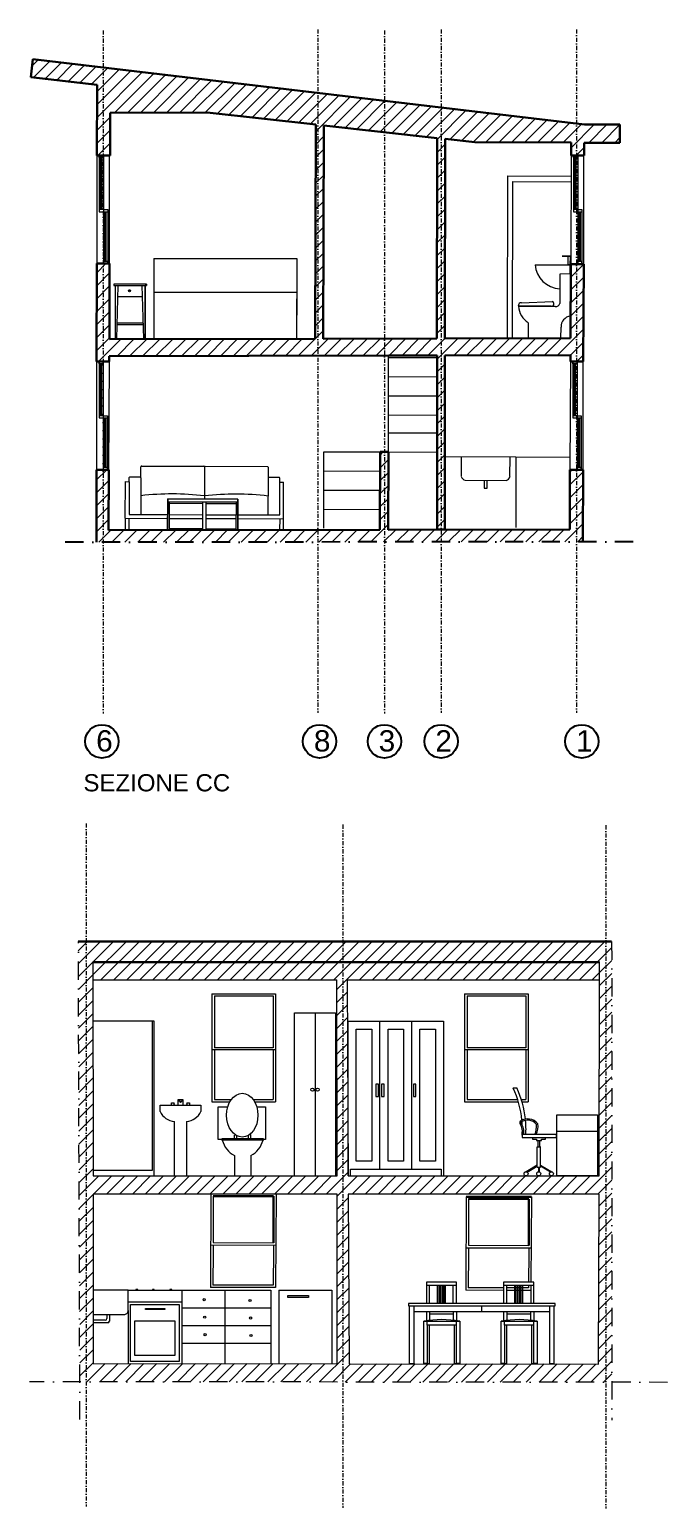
# Model space of a CAD drawing. Header units: centimetres. Extents: x -3748 to 36104, y 2014 to 15840.
# Drawn here: x -2203 to -1418, y 11665 to 13484 of the extents above; entities that cross this region are included whole.
import ezdxf

# ---------------------------------------------------------------- set-up
doc = ezdxf.new("R2010")
doc.units = ezdxf.units.CM
doc.header["$MEASUREMENT"] = 0
doc.linetypes.add('DASHDOT', pattern=[1, 0.5, -0.25, 0, -0.25])
for name, color, linetype, lineweight in [('Arredi', 3, 'Continuous', 15), ('Dettagli', 3, 'Continuous', 18), ('finestre', 4, 'Continuous', 15), ('linee', 252, 'DASHDOT', 13), ('Muri esterni', 1, 'Continuous', 30), ('riempimento', 61, 'Continuous', 5), ('S.Finestre', 6, 'Continuous', 30), ('Scale', 3, 'Continuous', 18), ('tratto punto', 240, 'DASHDOT', 25)]:
    doc.layers.add(name, color=color, linetype=linetype, lineweight=lineweight)
doc.layers.add('SECT-SYMB', color=2, linetype='Continuous')
doc.styles.get("Standard").update_dxf_attribs({"font": 'Arial.ttf'})

msp = doc.modelspace()

# ---------------------------------------------------------------- hatches: boundary and pattern name
at = {"layer": 'riempimento'}
h = msp.add_hatch(dxfattribs=at)
h.set_pattern_fill('ANSI31', color=256, scale=90)
h.paths.add_polyline_path([(-2199.2, 13447.8), (-2201.8, 13425.7), (-2120, 13416.2), (-2120.2, 13329.2), (-2104.1, 13329.2), (-2103.9, 13381.8), (-1984.5, 13382), (-1850.9, 13367.2), (-1851.9, 13103.7), (-2105, 13103.2), (-2104.6, 13196.2), (-2120.4, 13196.2), (-2120.6, 13075.6), (-2105.1, 13075.6), (-2105.1, 13082.5), (-1761.1, 13083.2), (-1701.5, 13083.3), (-1701.5, 12868.9), (-1692.1, 12868.9), (-1692.1, 13083.3), (-1537.7, 13083.7), (-1537.7, 13075.6), (-1521.9, 13075.6), (-1521.1, 13195.5), (-1537.3, 13195.5), (-1537.6, 13104.3), (-1692.1, 13104), (-1691.8, 13349.6), (-1655.3, 13345.5), (-1536.9, 13345.1), (-1536.9, 13329.2), (-1520.7, 13329.2), (-1520.6, 13344.9), (-1476.7, 13344.9), (-1476.7, 13367.2), (-1520.5, 13367.2)])
h.paths.add_polyline_path([(-1840.9, 13366.1), (-1701.7, 13350.7), (-1702.1, 13104), (-1841.9, 13103.7)], flags=16)
h = msp.add_hatch(dxfattribs=at)
h.set_pattern_fill('ANSI31', color=256, scale=90)
h.paths.add_polyline_path([(-1521.9, 12942.6), (-1538.2, 12942.6), (-1538.4, 12869.2), (-1761.8, 12868.8), (-1761.5, 12964.5), (-1771.9, 12964.6), (-1772.2, 12868.8), (-2105.9, 12868.2), (-2105.6, 12942.6), (-2120.6, 12942.6), (-2120.9, 12853.4), (-1522.2, 12853.9)])
h = msp.add_hatch(dxfattribs=at)
h.set_pattern_fill('ANSI31', color=256, scale=90)
h.paths.add_polyline_path([(-2143.3, 12362.2), (-2141.3, 11843), (-2141.4, 11820.4), (-1486.6, 11819.8), (-1486.6, 11842.2), (-1486.9, 12362.2)])
h.paths.add_polyline_path([(-1501.7, 12336.7), (-1502.3, 12073.8), (-1811.1, 12073.8), (-1812.5, 12315), (-1501.8, 12315), (-1501.7, 12336.7), (-2125.2, 12336.7), (-2125.2, 12315), (-1825.1, 12315), (-1824.8, 12073.8), (-2125.1, 12073.8), (-2125.2, 12336.7)], flags=16)
h.paths.add_polyline_path([(-1824.8, 12051.3), (-1824.5, 11842.6), (-2125, 11842.9), (-2125.1, 12051.3)], flags=16)
h.paths.add_polyline_path([(-1811, 12051.3), (-1502.4, 12051.3), (-1502.9, 11842.2), (-1810, 11842.6)], flags=16)

# ---------------------------------------------------------------- linework, layer by layer
at = {"layer": 'Arredi', "lineweight": 0}
for p, q in [((-1615.2, 13104.2), (-1614.6, 13304.2)), ((-1614.6, 13304.2), (-1537, 13303.9)), ((-1609.1, 13104.2), (-1608.5, 13297.2)), ((-1608.5, 13297.2), (-1537, 13297)), ((-1550.6, 13183.3), (-1550.8, 13147)), ((-1537.4, 13183.5), (-1550.6, 13183.3)), ((-1537.6, 13131.5), (-1537.4, 13183.5)), ((-1561.4, 13144), (-1602.1, 13144.1)), ((-1556.3, 13143.5), (-1601.6, 13143.6)), ((-1598, 13148), (-1559.9, 13149.7)), ((-1589.6, 13123.5), (-1589.6, 13104.6)), ((-1589.6, 13104.6), (-1549.3, 13104.4)), ((-1549.3, 13104.4), (-1549.2, 13118.2)), ((-1987.8, 12946), (-1988, 12910.4)), ((-2085.5, 12882.8), (-2085.3, 12928)), ((-1890.6, 12882.2), (-1890.5, 12927.3)), ((-1990, 12900.8), (-2031.3, 12900.9)), ((-1948.8, 12900.6), (-1986.2, 12900.8)), ((-2085.5, 12882.8), (-2033.3, 12882.7)), ((-2031.4, 12882.7), (-1990.1, 12882.5)), ((-1986.2, 12882.5), (-1948.8, 12882.4)), ((-1946.9, 12882.4), (-1890.6, 12882.2)), ((-1772, 12081.8), (-1772, 12264.3)), ((-1732.9, 12081.8), (-1732.9, 12264.3)), ((-1607.9, 12182), (-1603.7, 12182)), ((-1951, 12119.7), (-1951, 12124)), ((-1948, 12119.7), (-1948, 12122.7)), ((-1933.9, 12119.7), (-1933.9, 12123.1)), ((-1930.9, 12119.7), (-1930.9, 12124.7)), ((-1554.9, 12121.3), (-1554.9, 12124.1)), ((-1577.6, 12109.3), (-1575.1, 12109.3)), ((-1930.9, 12098.8), (-1930.9, 12073.8)), ((-1590.8, 12078.4), (-1578.5, 12085.7)), ((-1577.1, 12084.4), (-1577.1, 12078.7)), ((-1576, 12084.4), (-1576, 12078.7)), ((-1562.2, 12078.5), (-1574.4, 12085.6)), ((-1677.8, 11939), (-1714.9, 11939)), ((-1710.9, 11916.9), (-1710.9, 11939)), ((-1701.4, 11916.9), (-1701.4, 11939)), ((-1700.4, 11916.9), (-1700.4, 11939)), ((-1698.4, 11916.9), (-1698.4, 11939)), ((-1697.4, 11916.9), (-1697.4, 11939)), ((-1695.4, 11916.9), (-1695.4, 11939)), ((-1694.4, 11916.9), (-1694.4, 11939)), ((-1692.4, 11916.9), (-1692.4, 11939)), ((-1691.4, 11916.9), (-1691.4, 11939)), ((-1681.8, 11916.9), (-1681.8, 11939)), ((-1582.7, 11939), (-1619.8, 11939)), ((-1615.8, 11916.9), (-1615.8, 11939)), ((-1606.2, 11916.9), (-1606.2, 11939)), ((-1605.2, 11916.9), (-1605.2, 11939)), ((-1603.2, 11916.9), (-1603.2, 11939)), ((-1602.2, 11916.9), (-1602.2, 11939)), ((-1600.2, 11916.9), (-1600.2, 11939)), ((-1599.2, 11916.9), (-1599.2, 11939)), ((-1597.2, 11916.9), (-1597.2, 11939)), ((-1596.2, 11916.9), (-1596.2, 11939)), ((-1586.2, 11939), (-1586.3, 11916.9)), ((-2081.9, 11933.2), (-1906.4, 11933.2)), ((-2081.9, 11918.6), (-2015.9, 11918.6)), ((-2015.9, 11933.2), (-2015.9, 11842.8)), ((-1962.6, 11842.7), (-1962.6, 11933.2)), ((-1906.4, 11933.2), (-1906.4, 11842.7)), ((-1896.3, 11933.2), (-1831.2, 11933.2)), ((-1896.3, 11933.2), (-1896.3, 11842.7)), ((-1831.2, 11933.2), (-1831.2, 11842.7)), ((-2081.9, 11908.1), (-2081.9, 11842.7)), ((-2015.9, 11911.2), (-1906.4, 11911.2)), ((-1714.9, 11906.9), (-1714.9, 11895.4)), ((-1710.9, 11906.9), (-1710.9, 11896)), ((-1710.9, 11903.9), (-1681.8, 11903.9)), ((-1681.8, 11906.9), (-1681.8, 11896.1)), ((-1677.8, 11906.9), (-1677.8, 11895.6)), ((-1663.5, 11913.9), (-1663.5, 11913.9)), ((-1646.7, 11906.9), (-1646.7, 11913.9)), ((-1619.8, 11906.9), (-1619.8, 11895.4)), ((-1615.8, 11906.9), (-1615.8, 11896)), ((-1615.8, 11903.9), (-1586.7, 11903.9)), ((-1589.3, 11913.9), (-1589.3, 11913.6)), ((-1586.7, 11906.9), (-1586.7, 11896.1)), ((-1582.7, 11906.9), (-1582.7, 11895.6)), ((-2015.9, 11889.6), (-1906.4, 11889.6)), ((-2015.9, 11889.6), (-1906.4, 11889.6)), ((-1713.9, 11889.9), (-1713.9, 11894.9)), ((-1677.8, 11889.9), (-1677.8, 11894.9)), ((-1618.8, 11889.9), (-1618.8, 11894.9)), ((-1582.7, 11889.9), (-1582.7, 11894.9)), ((-2015.9, 11868.1), (-1906.4, 11868.1))]:
    msp.add_line(p, q, dxfattribs=at)
at = {"layer": 'Arredi'}
for p, q in [((-2050.2, 13202.7), (-2050.2, 13103.2)), ((-2059.2, 13171), (-2099.5, 13171)), ((-2099.5, 13169.2), (-2059.2, 13169.2)), ((-2099.5, 13169.2), (-2097.7, 13169.2)), ((-2097.7, 13169.2), (-2097.7, 13103.6)), ((-2097.7, 13169.2), (-2097.7, 13143)), ((-2097.7, 13169.2), (-2097.7, 13151.7)), ((-2097.7, 13169.2), (-2097.7, 13165)), ((-2095.9, 13103.6), (-2094.3, 13169.2)), ((-2062.7, 13103.6), (-2064.5, 13169.2)), ((-2060.9, 13103.6), (-2060.9, 13169.2)), ((-2060.9, 13169.2), (-2060.9, 13103.6)), ((-2059.2, 13169.2), (-2060.9, 13169.2)), ((-2060.9, 13169.2), (-2060.9, 13166.7)), ((-2059.2, 13171), (-2059.2, 13169.2)), ((-2064.2, 13155.2), (-2094.6, 13155.2)), ((-2063.3, 13122.9), (-2095.5, 13122.9)), ((-2095.5, 13121.2), (-2063.2, 13121.2)), ((-2097.7, 13103.6), (-2095.9, 13103.6)), ((-2062.7, 13103.6), (-2060.9, 13103.6))]:
    msp.add_line(p, q, dxfattribs=at)
at = {"layer": 'Arredi', "lineweight": 0}
for points in [[(-2050.2, 13202.7), (-1874.3, 13202.5), (-1874.6, 13103.6), (-2050.2, 13103.2)], [(-1581.1, 13194.9), (-1581.1, 13194.9), (-1538.2, 13194.8), (-1538.2, 13183.5)], [(-2050.2, 13160.9), (-1874.4, 13160.9), (-1874.6, 13103.6), (-2050.2, 13103.2)], [(-1549.8, 13147), (-1549.8, 13147)], [(-1691.7, 12958.7), (-1604.7, 12958.4), (-1605, 12871.4)], [(-1671.9, 12958.6), (-1671.9, 12934.5)], [(-1612, 12934.3), (-1611.9, 12958.4)], [(-1604.7, 12958.4), (-1538.1, 12958.2)], [(-2066.1, 12932.8), (-2066.1, 12946.3)], [(-2065.2, 12947.1), (-1988.7, 12946.8)], [(-1987, 12946.8), (-1910.5, 12946.6)], [(-1909.6, 12945.8), (-1909.7, 12932.3)], [(-2085.3, 12928), (-2080.5, 12927.9), (-2080.7, 12887.6), (-2033.3, 12887.5)], [(-2080.5, 12927.9), (-2080.5, 12932.9)], [(-2079.6, 12933.7), (-2067, 12933.7)], [(-2066.1, 12932.8), (-2066.3, 12887.6)], [(-1946.9, 12887.2), (-1895.4, 12887), (-1895.3, 12927.3), (-1890.5, 12927.3)], [(-1909.7, 12932.3), (-1909.8, 12887.1)], [(-1896.1, 12933.1), (-1908.8, 12933.1)], [(-1895.3, 12927.3), (-1895.3, 12932.3)], [(-1667.1, 12929.6), (-1616.9, 12929.5)], [(-1643.9, 12929.5), (-1643.9, 12919.9), (-1640.1, 12919.9), (-1640, 12929.5)], [(-1946.9, 12868.4), (-1946.8, 12906.4), (-2033.2, 12906.7), (-2033.3, 12868.3), (-1946.9, 12868.4)], [(-1946.8, 12902.5), (-1946.9, 12868.4), (-2033.3, 12868.3), (-2033.2, 12902.8), (-2031.3, 12902.8), (-2031.4, 12870.2), (-1990.1, 12870.1)], [(-1946.8, 12906.4), (-1946.8, 12902.5), (-2033.2, 12902.8), (-2033.2, 12906.7), (-1946.8, 12906.4)], [(-1986.2, 12902.7), (-1986.3, 12868.1), (-1990.1, 12868.1), (-1990, 12902.7)], [(-1988, 12910.4), (-1988, 12906.5)], [(-1986.3, 12870), (-1948.9, 12869.9), (-1948.7, 12902.6)], [(-2031.3, 12887.5), (-1990.1, 12887.3)], [(-1986.2, 12887.3), (-1948.8, 12887.2)], [(-2085.5, 12882.8), (-2085.5, 12868.2), (-2080.7, 12868.2), (-2080.7, 12882.8)], [(-1895.4, 12882.2), (-1895.5, 12868.5), (-1890.7, 12868.5), (-1890.6, 12882.2)], [(-2049.9, 12073.8), (-2049.9, 12264.3), (-2125.2, 12264.3)], [(-2125.1, 12080.8), (-2051.9, 12080.8), (-2051.9, 12264.3)], [(-1877, 12073.8), (-1877, 12274.4), (-1826.8, 12274.4), (-1826.8, 12073.8)], [(-1851.9, 12274.4), (-1851.9, 12073.8)], [(-1811.1, 12073.8), (-1811.1, 12264.3), (-1693.8, 12264.3), (-1693.8, 12073.8)], [(-1801.1, 12091.8), (-1801.1, 12254.3), (-1782, 12254.3), (-1782, 12091.8), (-1801.1, 12091.8)], [(-1762, 12091.8), (-1762, 12254.3), (-1742.9, 12254.3), (-1742.9, 12091.8), (-1762, 12091.8)], [(-1722.9, 12091.8), (-1722.9, 12254.3), (-1703.8, 12254.3), (-1703.8, 12091.8), (-1722.9, 12091.8)], [(-1774, 12186.4), (-1777, 12186.4), (-1777, 12171.3), (-1774, 12171.3), (-1774, 12186.4)], [(-1767, 12186.4), (-1770, 12186.4), (-1770, 12171.3), (-1767, 12171.3), (-1767, 12186.4)], [(-1727.9, 12186.4), (-1730.9, 12186.4), (-1730.9, 12171.3), (-1727.9, 12171.3), (-1727.9, 12186.4)], [(-2042.5, 12152.8), (-2042.5, 12160.6), (-1992.4, 12160.6), (-1992.4, 12152.8)], [(-2028.5, 12160.6), (-2028.5, 12163.6), (-2025.5, 12163.6), (-2025.5, 12160.6)], [(-2020.4, 12160.6), (-2020.4, 12167.7), (-2014.4, 12167.7), (-2014.4, 12160.6)], [(-2020.4, 12167.7), (-2020.4, 12166), (-2018.4, 12166), (-2018.4, 12164.8), (-2016.4, 12164.8), (-2016.4, 12166), (-2014.4, 12166)], [(-2009.4, 12160.6), (-2009.4, 12163.6), (-2006.4, 12163.6), (-2006.4, 12160.6)], [(-1966, 12118.4), (-1970.9, 12118.4), (-1970.9, 12158.5), (-1959.4, 12158.5)], [(-1923.6, 12158.5), (-1912.7, 12158.5), (-1912.7, 12118.4), (-1915.9, 12118.4)], [(-2025, 12073.8), (-2025, 12140.6)], [(-2009.9, 12140.6), (-2009.9, 12073.8)], [(-1554.4, 12073.8), (-1554.4, 12149), (-1504.2, 12149), (-1504.2, 12073.8), (-1554.4, 12073.8)], [(-1966, 12117.7), (-1966, 12119.7), (-1915.9, 12119.7), (-1915.9, 12117.7), (-1966, 12117.7)], [(-1555.3, 12124.6), (-1597, 12124.6), (-1597, 12121.3)], [(-1596.6, 12120.8), (-1555.3, 12120.8)], [(-1584.2, 12120.8), (-1584.2, 12119), (-1579.2, 12119), (-1579.2, 12117.2), (-1573.3, 12117.2), (-1573.3, 12119), (-1568.3, 12119), (-1568.3, 12120.8)], [(-1554.4, 12128.9), (-1504.2, 12128.9)], [(-1578.5, 12084.4), (-1578.5, 12109.3), (-1577.6, 12109.3)], [(-1578.5, 12084.4), (-1574.4, 12084.4), (-1574.4, 12109.3), (-1575.1, 12109.3)], [(-1577.6, 12117.2), (-1577.6, 12109.3)], [(-1575.1, 12109.3), (-1575.1, 12117.2)], [(-1951, 12098.8), (-1951, 12073.8)], [(-1578.5, 12086.9), (-1592.2, 12078.8)], [(-1574.4, 12086.9), (-1560.7, 12078.8)], [(-1811.1, 12073.8), (-1808.1, 12073.8), (-1808.1, 12081.8), (-1696.8, 12081.8), (-1696.8, 12073.8), (-1693.8, 12073.8)], [(-1677.8, 11916.9), (-1677.8, 11943), (-1714.9, 11943), (-1714.9, 11916.9)], [(-1582.7, 11916.9), (-1582.7, 11943), (-1619.8, 11943), (-1619.8, 11916.9)], [(-2081.9, 11907.7), (-2081.9, 11933.2), (-2125, 11933.2), (-2125, 11903.1)], [(-2125, 11903.1), (-2086.4, 11903.1)], [(-2108, 11903.1), (-2108, 11898.1)], [(-2104.9, 11903.1), (-2104.9, 11895.1)], [(-1736.9, 11916.9), (-1736.9, 11913.9), (-1556.5, 11913.9), (-1556.5, 11916.9), (-1736.9, 11916.9)], [(-1735.9, 11913.9), (-1735.9, 11842.7), (-1729.9, 11842.7), (-1729.9, 11913.9)], [(-1729.9, 11906.9), (-1563.5, 11906.9)], [(-1563.5, 11913.9), (-1563.5, 11842.7), (-1557.5, 11842.7), (-1557.5, 11913.9)], [(-2110, 11896.1), (-2125, 11896.1)], [(-2107, 11893.1), (-2125, 11893.1)], [(-1717.9, 11842.7), (-1717.9, 11894.9), (-1673.8, 11894.9), (-1673.8, 11842.7), (-1677.8, 11842.7), (-1677.8, 11889.9), (-1713.9, 11889.9), (-1713.9, 11842.7), (-1717.9, 11842.7)], [(-1714.9, 11842.7), (-1710.9, 11842.7), (-1710.9, 11889.9)], [(-1680.8, 11889.9), (-1680.8, 11842.7), (-1676.8, 11842.7)], [(-1622.8, 11842.7), (-1622.8, 11894.9), (-1578.7, 11894.9), (-1578.7, 11842.7), (-1582.7, 11842.7), (-1582.7, 11889.9), (-1618.8, 11889.9), (-1618.8, 11842.7), (-1622.8, 11842.7)], [(-1619.8, 11842.7), (-1615.8, 11842.7), (-1615.8, 11889.9)], [(-1585.7, 11889.9), (-1585.7, 11842.7), (-1581.7, 11842.7)]]:
    msp.add_lwpolyline(points, dxfattribs=at)
for points in [[(-1538.1, 13205.2), (-1547.7, 13205.3), (-1547.7, 13205.3), (-1538.1, 13205.2)], [(-1538.2, 13194.8), (-1540.5, 13194.8), (-1540.5, 13205.2), (-1538.1, 13205.2)], [(-2072.4, 11933.2), (-2070.1, 11933.2), (-2070.1, 11934.1), (-2072.4, 11934.1)], [(-2052, 11933.2), (-2049.7, 11933.2), (-2049.7, 11934.1), (-2052, 11934.1)], [(-2030.6, 11933.2), (-2028.3, 11933.2), (-2028.3, 11934.1), (-2030.6, 11934.1)], [(-1885.3, 11926.5), (-1859.9, 11926.5), (-1859.9, 11924.1), (-1885.3, 11924.1)], [(-2079, 11915.6), (-2019, 11915.6), (-2019, 11845.2), (-2079, 11845.2)], [(-2060.4, 11910.7), (-2036.9, 11910.7), (-2036.9, 11909.4), (-2060.4, 11909.4)], [(-2073.7, 11895.5), (-2024.6, 11895.5), (-2024.6, 11852.9), (-2073.7, 11852.9)]]:
    msp.add_lwpolyline(points, close=True, dxfattribs=at)
at = {"layer": 'Arredi', "color": 0}
msp.add_circle((-2080.2, 13162.9), 1.24, dxfattribs=at)
at = {"layer": 'Arredi'}
msp.add_circle((-2080.2, 13162.9), 0.806, dxfattribs=at)
at = {"layer": 'Arredi', "lineweight": 0}
for centre, radius in [((-1855.1, 12179.8), 2.01), ((-1848.7, 12179.8), 2.01), ((-1592.2, 12076.3), 2.51), ((-1576.6, 12076.3), 2.51), ((-1561, 12076.3), 2.51), ((-1988.4, 11921.5), 1.31), ((-1931.9, 11920.4), 1.31), ((-1987.7, 11899.9), 1.31), ((-1931.2, 11898.8), 1.31), ((-1987.2, 11878.4), 1.31), ((-1930.7, 11877.3), 1.31)]:
    msp.add_circle(centre, radius, dxfattribs=at)
for centre, radius, start, end in [((-1548.9, 13197.5), 32.3, 184.6099, 266.8066), ((-1598.2, 13144.2), 3.84, 86.6014, 180.7549), ((-1576.3, 13145.1), 25.3, 183.2793, 238.3634), ((-1560.9, 13146.9), 2.95, 259.1375, 71.299), ((-1555.3, 13148.1), 4.68, 257.0938, 346.4071), ((-1536.5, 13118.8), 12.7, 94.5771, 182.7805), ((-2065.2, 12946.2), 0.899, 90.9835, 174.7469), ((-1988.7, 12945.9), 0.899, 4.8777, 88.6411), ((-1986.9, 12945.9), 0.899, 90.9835, 174.7469), ((-1910.5, 12945.7), 0.899, 4.8777, 88.6411), ((-2079.6, 12932.8), 0.899, 90.9835, 174.7469), ((-2067, 12932.8), 0.899, 4.8777, 88.6411), ((-1908.8, 12932.2), 0.899, 90.9835, 174.7469), ((-1896.2, 12932.2), 0.899, 4.8777, 88.6411), ((-1665.6, 12935.9), 6.5, 193.0752, 256.5624), ((-1618.3, 12935.8), 6.5, 283.0623, 346.5494), ((-2028.2, 12579.6), 333.2, 83.0707, 96.5539), ((-1949.9, 12579.4), 333.2, 83.0707, 96.5539), ((-1607.7, 12181.8), 0.269, 140.7444, 219.2556), ((-1718.1, 12130.9), 121.3, 5.4604, 24.7963), ((-1603.7, 12181.7), 0.283, 40.429, 76.009), ((-1713.6, 12130.9), 121.3, 6.0738, 24.8624), ((-2026.5, 12162.1), 2.5, 143.0652, 216.9348), ((-2027.5, 12162.1), 2.5, 323.0652, 36.9348), ((-2017.4, 12165.4), 1.18, 211.9826, 328.0174), ((-2007.4, 12162.1), 2.5, 143.0652, 216.9348), ((-2008.4, 12162.1), 2.5, 323.0652, 36.9348), ((-2022.2, 12163.3), 22.9, 207.2338, 263.0374), ((-2012.7, 12163.3), 22.9, 276.9626, 332.7662), ((-1597.6, 12139.5), 2.63, 140.942, 219.058), ((-1590.5, 12127.4), 16.5, 38.5627, 123.3178), ((-1615.8, 12127.6), 19.2, 348.6096, 32.4052), ((-1590.5, 12127.6), 14.7, 40.4401, 123.4585), ((-1597.2, 12139.6), 1.37, 172.7838, 220.3749), ((-1615.7, 12127.6), 20.8, 351.6841, 32.4802), ((-1718.1, 12130.9), 121.3, 2.6, 4.5855), ((-1713.6, 12130.9), 121.3, 357.0257, 5.2753), ((-1605.3, 12135.4), 26.1, 335.5166, 3.6847), ((-1605.8, 12135.6), 28.3, 337.1749, 4.288), ((-1718.1, 12130.9), 121.3, 357.0257, 359.6589), ((-1596.5, 12121.3), 0.507, 179.4984, 276.3762), ((-1555.4, 12124.1), 0.507, 358.4951, 95.373), ((-1555.4, 12121.3), 0.507, 263.6238, 0.5016), ((-1938.8, 12124), 27.9, 193.0042, 244.2076), ((-1943.1, 12124), 27.9, 295.7924, 346.9958), ((-2086.7, 11907.9), 4.79, 267.2925, 2.3824), ((-2110, 11898.1), 2.04, 270.9858, 359.3784), ((-2107, 11895.1), 2.04, 270.9858, 359.3784), ((-1695.9, 11777.5), 119.4, 79.3552, 100.6448), ((-1600.7, 11777.5), 119.4, 79.3552, 100.6448)]:
    msp.add_arc(centre, radius, start, end, dxfattribs=at)
msp.add_ellipse((-1941.5, 12148.4), major_axis=(0, -26.9), ratio=0.720583, dxfattribs=at)
at = {"layer": 'Dettagli'}
for p, q in [((-2099.5, 13171), (-2099.5, 13169.2)), ((-1761.5, 12964.5), (-1761.5, 13083.2))]:
    msp.add_line(p, q, dxfattribs=at)
at = {"layer": 'finestre'}
for p, q in [((-2120.2, 13329.2), (-2120.4, 13196.2)), ((-2117.4, 13326.6), (-2117.4, 13260.1)), ((-2115.6, 13262.7), (-2115.6, 13326.6)), ((-2114.8, 13262.7), (-2114.8, 13326.6)), ((-2113.9, 13262.7), (-2113.9, 13326.6)), ((-2112.2, 13329.2), (-2112.2, 13196.2)), ((-2104.6, 13196.2), (-2104.6, 13329.2)), ((-1536.9, 13329.2), (-1537.3, 13195.5)), ((-1533.9, 13326.6), (-1533.9, 13260.1)), ((-1532.2, 13262.7), (-1532.2, 13326.6)), ((-1531.3, 13262.7), (-1531.3, 13326.6)), ((-1530.4, 13262.7), (-1530.4, 13326.6)), ((-1528.7, 13329.2), (-1528.7, 13196.2)), ((-1521.1, 13195.5), (-1521.1, 13329.2)), ((-2112.2, 13262.7), (-2117.4, 13262.7)), ((-2117.4, 13260.1), (-2112.2, 13260.1)), ((-2112.2, 13262.7), (-2106.9, 13262.7)), ((-2112.2, 13260.1), (-2106.9, 13260.1)), ((-2110.4, 13198.8), (-2110.4, 13260.1)), ((-2109.5, 13198.8), (-2109.5, 13260.1)), ((-2108.7, 13198.8), (-2108.7, 13260.1)), ((-2106.9, 13262.7), (-2106.9, 13196.2)), ((-1528.7, 13262.7), (-1533.9, 13262.7)), ((-1533.9, 13260.1), (-1528.7, 13260.1)), ((-1528.7, 13262.7), (-1523.5, 13262.7)), ((-1528.7, 13260.1), (-1523.5, 13260.1)), ((-1526.9, 13198.8), (-1526.9, 13260.1)), ((-1526.1, 13198.8), (-1526.1, 13260.1)), ((-1525.2, 13198.8), (-1525.2, 13260.1)), ((-1523.5, 13262.7), (-1523.5, 13196.2)), ((-2120.6, 13075.6), (-2120.6, 12942.6)), ((-2117.6, 13073), (-2117.6, 13006.5)), ((-2115.8, 13009.1), (-2115.8, 13073)), ((-2115, 13009.1), (-2115, 13073)), ((-2114.1, 13009.1), (-2114.1, 13073)), ((-2112.4, 13075.6), (-2112.4, 12942.6)), ((-2105.6, 12942.6), (-2104.8, 13075.6)), ((-1537.7, 13075.6), (-1538.2, 12942.6)), ((-1534.7, 13073), (-1534.7, 13006.5)), ((-1533, 13009.1), (-1533, 13073)), ((-1532.1, 13009.1), (-1532.1, 13073)), ((-1531.2, 13009.1), (-1531.2, 13073)), ((-1529.5, 13075.6), (-1529.5, 12942.6)), ((-1521.9, 12942.6), (-1521.9, 13075.6)), ((-2112.4, 13009.1), (-2117.6, 13009.1)), ((-2117.6, 13006.5), (-2112.4, 13006.5)), ((-2112.4, 13009.1), (-2107.1, 13009.1)), ((-2112.4, 13006.5), (-2107.1, 13006.5)), ((-2110.6, 12945.2), (-2110.6, 13006.5)), ((-2109.7, 12945.2), (-2109.7, 13006.5)), ((-2108.9, 12945.2), (-2108.9, 13006.5)), ((-2107.1, 13009.1), (-2107.1, 12942.6)), ((-1529.5, 13009.1), (-1534.7, 13009.1)), ((-1534.7, 13006.5), (-1529.5, 13006.5)), ((-1529.5, 13009.1), (-1524.3, 13009.1)), ((-1529.5, 13006.5), (-1524.3, 13006.5)), ((-1527.8, 12945.2), (-1527.8, 13006.5)), ((-1526.9, 12945.2), (-1526.9, 13006.5)), ((-1526.1, 12945.2), (-1526.1, 13006.5)), ((-1524.3, 13009.1), (-1524.3, 12942.6))]:
    msp.add_line(p, q, dxfattribs=at)
for points in [[(-2112.2, 13329.2), (-2112.2, 13329.2), (-2112.2, 13326.6), (-2117.4, 13326.6), (-2117.4, 13329.2)], [(-1528.7, 13329.2), (-1528.7, 13329.2), (-1528.7, 13326.6), (-1533.9, 13326.6), (-1533.9, 13329.2)], [(-2112.4, 13075.6), (-2112.4, 13075.6), (-2112.4, 13073), (-2117.6, 13073), (-2117.6, 13075.6)], [(-1529.5, 13075.6), (-1529.5, 13075.6), (-1529.5, 13073), (-1534.7, 13073), (-1534.7, 13075.6)]]:
    msp.add_lwpolyline(points, dxfattribs=at)
for points in [[(-2117.4, 13326.6), (-2112.2, 13326.6), (-2112.2, 13329.2), (-2117.4, 13329.2)], [(-1533.9, 13326.6), (-1528.7, 13326.6), (-1528.7, 13329.2), (-1533.9, 13329.2)], [(-2112.2, 13196.2), (-2106.9, 13196.2), (-2106.9, 13198.8), (-2112.2, 13198.8)], [(-1528.7, 13195.5), (-1523.5, 13195.5), (-1523.5, 13198.8), (-1528.7, 13198.8)], [(-2117.6, 13073), (-2112.4, 13073), (-2112.4, 13075.6), (-2117.6, 13075.6)], [(-1534.7, 13073), (-1529.5, 13073), (-1529.5, 13075.6), (-1534.7, 13075.6)], [(-2112.4, 12942.6), (-2107.1, 12942.6), (-2107.1, 12945.2), (-2112.4, 12945.2)], [(-1529.5, 12942.6), (-1524.3, 12942.6), (-1524.3, 12945.2), (-1529.5, 12945.2)]]:
    msp.add_lwpolyline(points, close=True, dxfattribs=at)
at = {"layer": 'linee', "ltscale": 10}
for p, q in [((-1848.3, 13484.2), (-1848.3, 12643.6)), ((-1696.5, 13484.2), (-1696.5, 12643.6)), ((-1530.1, 13484.2), (-1530.1, 12643.6)), ((-2112.5, 13483.1), (-2112.5, 12642.5)), ((-1766.6, 13483.1), (-1766.6, 12642.5)), ((-2133.6, 12507.5), (-2133.6, 11667)), ((-1817.6, 12505.9), (-1817.6, 11665.4)), ((-1494.2, 12505.1), (-1494.2, 11664.6))]:
    msp.add_line(p, q, dxfattribs=at)
at = {"layer": 'Muri esterni'}
for p, q in [((-2199.2, 13447.8), (-2201.8, 13425.7)), ((-2199.2, 13447.8), (-1520.5, 13367.2)), ((-2120, 13416.2), (-2201.8, 13425.7)), ((-2120.2, 13329.2), (-2120, 13416.2)), ((-2104.1, 13329.2), (-2103.9, 13381.8)), ((-2103.9, 13381.8), (-1984.5, 13382)), ((-1984.5, 13382), (-1850.9, 13367.2)), ((-1850.9, 13367.2), (-1851.9, 13103.7)), ((-1841.9, 13103.7), (-1840.9, 13366.1)), ((-1840.9, 13366.1), (-1701.7, 13350.7)), ((-1520.5, 13367.2), (-1476.7, 13367.2)), ((-1476.7, 13367.2), (-1476.7, 13344.9)), ((-1702.1, 13104), (-1701.7, 13350.7)), ((-1691.8, 13349.6), (-1692.1, 13104)), ((-1691.8, 13349.6), (-1655.3, 13345.5)), ((-1655.3, 13345.5), (-1536.9, 13345.1)), ((-1536.9, 13345.1), (-1536.9, 13329.2)), ((-1520.6, 13344.9), (-1520.7, 13329.2)), ((-1476.7, 13344.9), (-1520.6, 13344.9)), ((-2120.2, 13329.2), (-2104.1, 13329.2)), ((-1536.9, 13329.2), (-1520.7, 13329.2)), ((-2120.6, 13075.6), (-2120.4, 13196.2)), ((-2120.4, 13196.2), (-2104.6, 13196.2)), ((-2105, 13103.2), (-2104.6, 13196.2)), ((-1537.3, 13195.5), (-1537.6, 13104.3)), ((-1537.3, 13195.5), (-1521.1, 13195.5)), ((-1521.1, 13195.5), (-1521.9, 13075.6)), ((-2105, 13103.2), (-1851.9, 13103.7)), ((-1841.9, 13103.7), (-1702.1, 13104)), ((-1692.1, 13104), (-1537.6, 13104.3)), ((-1761.1, 13083.2), (-2105.1, 13082.5)), ((-1701.5, 13083.3), (-1761.1, 13083.2)), ((-1701.5, 13083.3), (-1701.5, 12868.9)), ((-1537.7, 13083.7), (-1692.1, 13083.3)), ((-1692.1, 12868.9), (-1692.1, 13083.3)), ((-1537.7, 13083.7), (-1537.7, 13075.6)), ((-2120.6, 13075.6), (-2104.8, 13075.6)), ((-2120.6, 13075.6), (-2104.8, 13075.6)), ((-2105.1, 13075.6), (-2105.1, 13082.5)), ((-1537.7, 13075.6), (-1521.9, 13075.6)), ((-1771.9, 12964.6), (-1772.2, 12868.8)), ((-1771.9, 12964.6), (-1761.5, 12964.5)), ((-1761.8, 12868.8), (-1761.5, 12964.5)), ((-2120.9, 12853.4), (-2120.6, 12942.6)), ((-2120.6, 12942.6), (-2105.6, 12942.6)), ((-2105.9, 12868.2), (-2105.6, 12942.6)), ((-1538.2, 12942.6), (-1538.4, 12869.2)), ((-1521.9, 12942.6), (-1538.2, 12942.6)), ((-1521.9, 12942.6), (-1522.2, 12854)), ((-1772.2, 12868.8), (-2105.9, 12868.2)), ((-1772.2, 12868.8), (-1772.2, 12868.8)), ((-1538.4, 12869.2), (-1761.8, 12868.8)), ((-1701.5, 12868.9), (-1692.1, 12868.9)), ((-2143.3, 12362.2), (-1486.9, 12362.2)), ((-1501.7, 12336.7), (-2125.2, 12336.7))]:
    msp.add_line(p, q, dxfattribs=at)
at = {"layer": 'Muri esterni', "lineweight": 0}
for p, q in [((-2125.2, 12336.7), (-2125.1, 12073.8)), ((-1502.3, 12073.8), (-1501.7, 12336.7)), ((-1824.8, 12073.8), (-1825.1, 12315)), ((-1812.5, 12315), (-1811.1, 12073.8)), ((-1824.5, 11842.6), (-1824.8, 12051.3)), ((-1811, 12051.3), (-1810, 11842.6)), ((-1502.9, 11842.2), (-1502.4, 12051.3)), ((-2125, 11842.9), (-1824.5, 11842.6)), ((-1810, 11842.6), (-1502.9, 11842.2))]:
    msp.add_line(p, q, dxfattribs=at)
for points in [[(-2125.2, 12315), (-1825.1, 12315)], [(-1812.5, 12315), (-1501.7, 12315)], [(-2125.1, 12073.8), (-1824.8, 12073.8)], [(-1811.1, 12073.8), (-1502.3, 12073.8)], [(-1824.8, 12051.3), (-2125.1, 12051.3)], [(-2125.1, 12051.3), (-2125, 11842.9)], [(-1502.4, 12051.3), (-1811, 12051.3)]]:
    msp.add_lwpolyline(points, dxfattribs=at)
at = {"layer": 'S.Finestre', "lineweight": 0}
for p, q in [((-1978.7, 12297.8), (-1978.7, 12228.8)), ((-1978.7, 12297.8), (-1900.6, 12297.8)), ((-1978.7, 12297.8), (-1978.7, 12164.8)), ((-1978.7, 12297.8), (-1900.6, 12297.8)), ((-1975.8, 12295.2), (-1903.6, 12295.2)), ((-1975.8, 12295.2), (-1975.8, 12240)), ((-1903.6, 12295.2), (-1903.6, 12240)), ((-1900.6, 12297.8), (-1900.6, 12164.8)), ((-1667.8, 12297.8), (-1667.8, 12164.8)), ((-1667.8, 12297.8), (-1589.8, 12297.8)), ((-1664.9, 12295.2), (-1592.7, 12295.2)), ((-1664.9, 12295.2), (-1664.9, 12240)), ((-1592.7, 12295.2), (-1592.7, 12240)), ((-1589.8, 12297.8), (-1589.8, 12164.8)), ((-1975.8, 12240), (-1975.8, 12231.4)), ((-1975.8, 12228.8), (-1975.8, 12167.8)), ((-1903.6, 12240), (-1903.6, 12231.4)), ((-1903.6, 12228.8), (-1903.6, 12167.8)), ((-1664.9, 12240), (-1664.9, 12231.4)), ((-1664.9, 12228.8), (-1664.9, 12167.8)), ((-1592.7, 12240), (-1592.7, 12231.4)), ((-1592.7, 12228.8), (-1592.7, 12167.8)), ((-1978.7, 12164.8), (-1956.8, 12164.8)), ((-1975.8, 12167.8), (-1954.9, 12167.8)), ((-1928.1, 12167.8), (-1903.6, 12167.8)), ((-1926.2, 12164.8), (-1900.6, 12164.8)), ((-1667.8, 12164.8), (-1601.6, 12164.8)), ((-1664.9, 12167.8), (-1602.5, 12167.8)), ((-1598, 12167.8), (-1592.7, 12167.8)), ((-1597.1, 12164.8), (-1589.8, 12164.8)), ((-1980.1, 12051.3), (-1980.6, 11936.5)), ((-1977.1, 12048.9), (-1977.3, 11991.7)), ((-1899.9, 12051.3), (-1900.5, 11936.2)), ((-1665.9, 12047.9), (-1666.4, 11933.1)), ((-1585.7, 12047.9), (-1586.3, 11943)), ((-1662.9, 12045.5), (-1663.2, 11988.3)), ((-1977.4, 11981.7), (-1977.6, 11939.2)), ((-1977.4, 11988.7), (-1977.4, 11981.7)), ((-1903.2, 11981.4), (-1903.4, 11939.2)), ((-1903.2, 11988.4), (-1903.2, 11981.4)), ((-1663.2, 11978.3), (-1663.4, 11935.8)), ((-1663.2, 11985.3), (-1663.2, 11978.3)), ((-1589, 11978), (-1589.2, 11943)), ((-1589, 11985), (-1589, 11978)), ((-1903.5, 11939.2), (-1977.6, 11939.2)), ((-1589.2, 11939), (-1589.2, 11935.8)), ((-1586.3, 11939), (-1586.3, 11932.8)), ((-1900.4, 11936.2), (-1980.6, 11936.5)), ((-1619.8, 11932.9), (-1666.4, 11933.1)), ((-1619.8, 11935.8), (-1663.4, 11935.8)), ((-1606.2, 11935.8), (-1615.8, 11935.8)), ((-1606.2, 11932.9), (-1615.8, 11932.9)), ((-1603.2, 11935.8), (-1605.2, 11935.8)), ((-1603.2, 11932.8), (-1605.2, 11932.9)), ((-1600.2, 11935.8), (-1602.2, 11935.8)), ((-1600.2, 11932.8), (-1602.2, 11932.8)), ((-1597.2, 11935.8), (-1599.2, 11935.8)), ((-1597.2, 11932.8), (-1599.2, 11932.8)), ((-1589.3, 11935.8), (-1596.2, 11935.8)), ((-1586.7, 11932.8), (-1596.2, 11932.8)), ((-1586.2, 11932.8), (-1586.7, 11932.8))]:
    msp.add_line(p, q, dxfattribs=at)
at = {"layer": 'S.Finestre'}
for p, q in [((-1977.1, 12048.9), (-1902.9, 12048.6)), ((-1903.2, 11991.4), (-1903.2, 12048.6)), ((-1665.9, 12047.9), (-1585.7, 12047.9)), ((-1662.9, 12045.5), (-1588.7, 12045.2)), ((-1589, 11988), (-1589, 12045.2))]:
    msp.add_line(p, q, dxfattribs=at)
at = {"layer": 'S.Finestre', "lineweight": 0}
for points in [[(-1900.6, 12228.8), (-1978.7, 12228.8)], [(-1903.6, 12231.4), (-1975.8, 12231.4)], [(-1589.8, 12228.8), (-1667.8, 12228.8)], [(-1592.7, 12231.4), (-1664.9, 12231.4)], [(-1977.4, 11991.7), (-1903.2, 11991.4)], [(-1980.4, 11988.7), (-1900.2, 11988.4)], [(-1666.2, 11985.3), (-1586, 11985)], [(-1663.2, 11988.3), (-1589, 11988)]]:
    msp.add_lwpolyline(points, dxfattribs=at)
at = {"layer": 'Scale', "lineweight": 0}
for p, q in [((-1761.5, 13080.8), (-1701.7, 13080.6)), ((-1761.5, 13057.2), (-1701.8, 13057)), ((-1761.5, 13033.6), (-1701.9, 13033.5)), ((-1761.5, 13010.1), (-1701.9, 13009.9)), ((-1761.5, 12988.1), (-1702, 12987.8)), ((-1840.9, 12964.8), (-1771.9, 12964.6)), ((-1761.5, 12964.5), (-1702.1, 12964.4)), ((-1840.9, 12941.2), (-1772, 12941)), ((-1841, 12917.6), (-1772.1, 12917.4)), ((-1841.1, 12894), (-1772.2, 12893.8))]:
    msp.add_line(p, q, dxfattribs=at)
msp.add_lwpolyline([(-1841.2, 12870.5), (-1840.9, 12964.8)], dxfattribs=at)
at = {"layer": 'SECT-SYMB'}
for centre in [(-2114.2, 12608.4), (-1846.3, 12608.4), (-1766.6, 12608.4), (-1696.8, 12608.4), (-1523.7, 12608.4)]:
    msp.add_circle(centre, 20.5, dxfattribs=at)
at = {"layer": 'tratto punto', "ltscale": 45}
msp.add_line((-1460.3, 12854), (-2169.3, 12853.4), dxfattribs=at)
at = {"layer": 'tratto punto', "lineweight": 0, "ltscale": 45}
for p, q in [((-2141.3, 11773.9), (-2143.1, 12362.2)), ((-1486.9, 12362.2), (-1486.6, 11773.1)), ((-1418.3, 11819.7), (-2203.1, 11820.5))]:
    msp.add_line(p, q, dxfattribs=at)

# ---------------------------------------------------------------- texts
at = {"layer": 'Arredi', "color": 0, "insert": (-2136.9, 12568), "char_height": 21.16, "attachment_point": 1}
msp.add_mtext_dynamic_manual_height_columns('SEZIONE CC', width=414.248, gutter_width=1, heights=[0], dxfattribs=at)
at = {"layer": 'SECT-SYMB', "char_height": 26.2, "attachment_point": 1}
for s, insert in [('6', (-2121.2, 12622.1)), ('8', (-1853.3, 12622.1)), ('3', (-1773.6, 12622.1)), ('2', (-1703.8, 12622.1)), ('1', (-1530.7, 12622.1))]:
    msp.add_mtext_dynamic_manual_height_columns(s, width=58.855, gutter_width=1, heights=[0], dxfattribs=dict(at, insert=insert))

doc.saveas('drawing.dxf')
